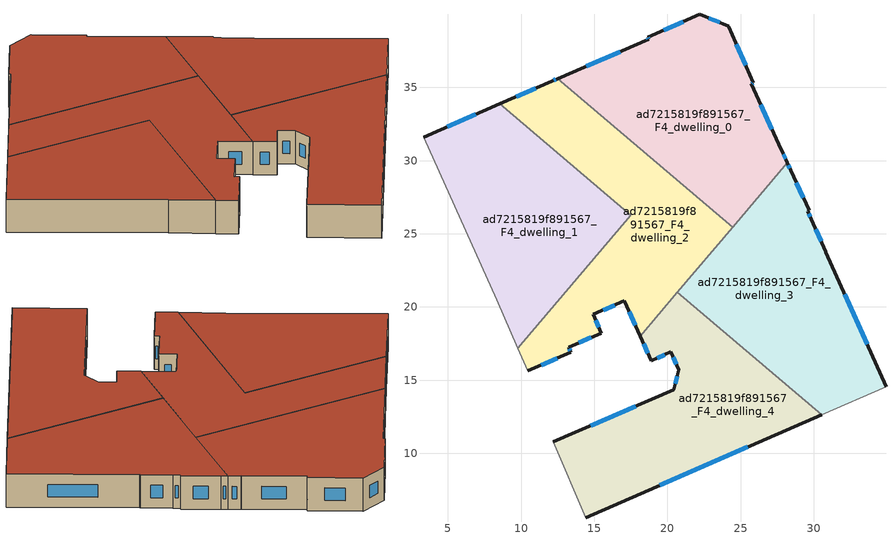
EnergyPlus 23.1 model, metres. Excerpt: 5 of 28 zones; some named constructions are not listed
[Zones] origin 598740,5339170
ad7215819f891567_F4_dwelling_0
 floor to ad7215819f891567_F3_dwelling_0 (EU_floor_Construction): 24.2,39.19 24.19,39.14 25.86,35.31 25.74,35.25 27.77,30.73 27.8,30.72 28.19,29.84 24.45,25.44 12.5,35.6 18.72,38.29 18.65,38.43 22.2,39.98 z12
 wall outside (EU_wall_Construction): 28.19,29.84 27.8,30.72 27.77,30.73 25.74,35.25 25.86,35.31 24.19,39.14 24.2,39.19 22.2,39.98 18.65,38.43 18.72,38.29 12.5,35.6 z12:15
 wall to ad7215819f891567_F4_dwelling_2 (EU_wall_Construction): 12.5,35.6 24.45,25.44 z12:15
 wall to ad7215819f891567_F4_dwelling_3 (EU_wall_Construction): 24.45,25.44 28.19,29.84 z12:15
 window (EU_Window_Construction): 21.09,39.5 19.76,38.92 / 23.57,39.44 22.83,39.74 / 25.34,36.51 24.72,37.94 / 25.78,35.27 25.83,35.29 / 27.13,32.15 26.38,33.83 / 28.07,30.12 27.93,30.45 / 16.77,37.45 14.45,36.44 / 18.67,38.39 18.7,38.34 z12.94:14.06
 roof outside (EU_roof_Construction): 24.45,25.44 28.19,29.84 27.8,30.72 27.77,30.73 25.74,35.25 25.86,35.31 24.19,39.14 24.2,39.19 22.2,39.98 18.65,38.43 18.72,38.29 12.5,35.6 z15
ad7215819f891567_F4_dwelling_1
 floor to ad7215819f891567_F3_dwelling_1 (EU_floor_Construction): 17.5,26.27 9.78,17.19 8.35,20.49 3.33,31.59 8.55,33.88 z12
 wall outside (EU_wall_Construction): 8.55,33.88 3.33,31.59 z12:15
 wall to ad7215819f891567_F4_dwelling_2 (EU_wall_Construction): 9.78,17.19 17.5,26.27 8.55,33.88 z12:15
 wall adiabatic (EU_wall_Construction): 3.33,31.59 8.35,20.49 9.78,17.19 z12:15
 window (EU_Window_Construction): 6.92,33.16 4.97,32.31 z12.94:14.06
 roof outside (EU_roof_Construction): 9.78,17.19 17.5,26.27 8.55,33.88 3.33,31.59 8.35,20.49 z15
ad7215819f891567_F4_dwelling_2
 floor to ad7215819f891567_F3_dwelling_2 (EU_floor_Construction): 24.45,25.44 18.13,18 17.06,20.41 14.94,19.49 15.48,18.22 13.25,17.25 13.41,16.89 10.46,15.63 9.78,17.19 17.5,26.27 8.55,33.88 12.1,35.43 12.5,35.6 z12
 wall outside (EU_wall_Construction): 12.5,35.6 12.1,35.43 8.55,33.88 / 10.46,15.63 13.41,16.89 13.25,17.25 15.48,18.22 14.94,19.49 17.06,20.41 18.13,18 z12:15
 wall adiabatic (EU_wall_Construction): 9.78,17.19 10.46,15.63 z12:15
 wall to ad7215819f891567_F4_dwelling_4 (EU_wall_Construction): 18.13,18 20.69,21.01 z12:15
 wall to ad7215819f891567_F4_dwelling_3 (EU_wall_Construction): 20.69,21.01 24.45,25.44 z12:15
 window (EU_Window_Construction): 12.37,35.55 12.22,35.48 / 17.4,19.65 17.8,18.76 / 15.6,19.78 16.39,20.12 / 15.31,18.62 15.11,19.09 / 13.95,17.56 14.78,17.92 / 13.36,17.01 13.3,17.14 / 11.39,16.03 12.48,16.5 / 10.99,34.94 9.66,34.36 z12.94:14.06
 roof outside (EU_roof_Construction): 18.13,18 24.45,25.44 12.5,35.6 12.1,35.43 8.55,33.88 17.5,26.27 9.78,17.19 10.46,15.63 13.41,16.89 13.25,17.25 15.48,18.22 14.94,19.49 17.06,20.41 z15
ad7215819f891567_F4_dwelling_3
 floor to ad7215819f891567_F3_dwelling_3 (EU_floor_Construction): 29.68,26.59 29.59,26.54 29.82,26.01 30.82,23.78 30.84,23.74 34.94,14.56 30.54,12.64 20.69,21.01 28.19,29.84 28.43,29.33 z12
 wall outside (EU_wall_Construction): 34.94,14.56 30.84,23.74 30.82,23.78 29.82,26.01 29.59,26.54 29.68,26.59 28.43,29.33 28.19,29.84 z12:15
 wall to ad7215819f891567_F4_dwelling_4 (EU_wall_Construction): 20.69,21.01 30.54,12.64 z12:15
 wall adiabatic (EU_wall_Construction): 30.54,12.64 34.94,14.56 z12:15
 window (EU_Window_Construction): 28.35,29.49 28.27,29.68 / 29.29,27.45 28.82,28.47 / 29.75,26.17 29.67,26.37 / 30.51,24.48 30.13,25.31 / 33.65,17.44 32.12,20.86 z12.94:14.06
 roof outside (EU_roof_Construction): 34.94,14.56 30.84,23.74 30.82,23.78 29.82,26.01 29.59,26.54 29.68,26.59 28.43,29.33 28.19,29.84 20.69,21.01 30.54,12.64 z15
ad7215819f891567_F4_dwelling_4
 floor to ad7215819f891567_F3_dwelling_4 (EU_floor_Construction): 30.54,12.64 14.41,5.61 12.19,10.78 20.44,14.32 20.78,15.71 20.24,16.93 18.88,16.32 18.13,18 20.69,21.01 z12
 wall outside (EU_wall_Construction): 18.13,18 18.88,16.32 20.24,16.93 20.78,15.71 20.44,14.32 12.19,10.78 / 14.41,5.61 30.54,12.64 z12:15
 wall adiabatic (EU_wall_Construction): 12.19,10.78 14.41,5.61 z12:15
 window (EU_Window_Construction): 17.85,13.21 14.77,11.89 / 20.67,15.28 20.55,14.76 / 20.41,16.55 20.61,16.09 / 19.31,16.51 19.81,16.74 / 18.37,17.47 18.65,16.84 / 19.47,7.82 25.48,10.44 z12.94:14.06
 roof outside (EU_roof_Construction): 30.54,12.64 20.69,21.01 18.13,18 18.88,16.32 20.24,16.93 20.78,15.71 20.44,14.32 12.19,10.78 14.41,5.61 z15
[HVACTEMPLATE:THERMOSTAT] Constant Heating Setpoint=20; Constant Cooling Setpoint=50
EU_HeatOnly_ad7215819f891567_F0_dwelling_0; EU_HeatOnly_ad7215819f891567_F0_dwelling_1; EU_HeatOnly_ad7215819f891567_F0_dwelling_2; EU_HeatOnly_ad7215819f891567_F0_dwelling_3; EU_HeatOnly_ad7215819f891567_F0_dwelling_4; EU_HeatOnly_ad7215819f891567_F0_dwelling_5; EU_HeatOnly_ad7215819f891567_F1_dwelling_0; EU_HeatOnly_ad7215819f891567_F1_dwelling_1; EU_HeatOnly_ad7215819f891567_F1_dwelling_2; EU_HeatOnly_ad7215819f891567_F1_dwelling_3; EU_HeatOnly_ad7215819f891567_F1_dwelling_4; EU_HeatOnly_ad7215819f891567_F1_dwelling_5; EU_HeatOnly_ad7215819f891567_F2_dwelling_0; EU_HeatOnly_ad7215819f891567_F2_dwelling_1; EU_HeatOnly_ad7215819f891567_F2_dwelling_2; EU_HeatOnly_ad7215819f891567_F2_dwelling_3; EU_HeatOnly_ad7215819f891567_F2_dwelling_4; EU_HeatOnly_ad7215819f891567_F2_dwelling_5; EU_HeatOnly_ad7215819f891567_F3_dwelling_0; EU_HeatOnly_ad7215819f891567_F3_dwelling_1; EU_HeatOnly_ad7215819f891567_F3_dwelling_2; EU_HeatOnly_ad7215819f891567_F3_dwelling_3; EU_HeatOnly_ad7215819f891567_F3_dwelling_4; EU_HeatOnly_ad7215819f891567_F4_dwelling_0; EU_HeatOnly_ad7215819f891567_F4_dwelling_1; EU_HeatOnly_ad7215819f891567_F4_dwelling_2; EU_HeatOnly_ad7215819f891567_F4_dwelling_3; EU_HeatOnly_ad7215819f891567_F4_dwelling_4
